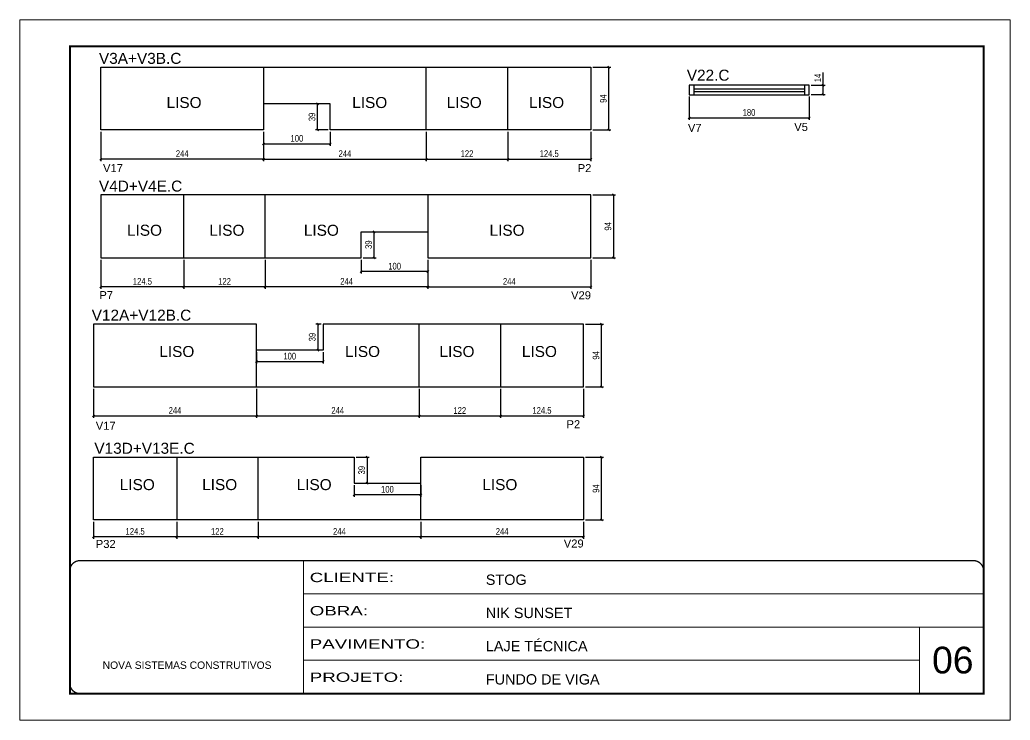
# Model space of a CAD drawing. Extents: x 1915 to 8168, y 631 to 2830.
# Drawn here: x 3513 to 4998, y 631 to 1681 of the extents above; entities that cross this region are included whole.
import ezdxf

# ---------------------------------------------------------------- set-up
doc = ezdxf.new("R2010")
doc.units = 0
doc.linetypes.add('CONTINUO', pattern=[0])
doc.linetypes.add('DASHED', pattern=[0.75, 0.5, -0.25])
for name, color, linetype in [('5', 5, 'Continuous'), ('COTA', 241, 'Continuous'), ('NOMENCLATURA', 7, 'Continuous'), ('Painéis', 200, 'Continuous'), ('SARR_2.2x7', 40, 'Continuous'), ('SARR_EDITAR', 141, 'Continuous')]:
    doc.layers.add(name, color=color, linetype=linetype)
for name, color, linetype, lineweight in [('CARIMBO', 255, 'Continuous', 9), ('Folhas', 255, 'Continuous', 9), ('SARRAFO DE PRESSAO', 251, 'DASHED', 9)]:
    doc.layers.add(name, color=color, linetype=linetype, lineweight=lineweight)
doc.styles.add('ARIAL', font='arial.ttf')
doc.styles.add('COTA TECNICA', font='techl___.ttf', dxfattribs={"height": 10})
doc.styles.add('COTA TECNICA-50', font='techl___.ttf', dxfattribs={"height": 10})
doc.styles.get("Standard").update_dxf_attribs({"font": 'arial.ttf'})
doc.styles.add('Tecnologia', font='')
doc.styles.get('Tecnologia').set_extended_font_data('Forgotten Futurist')
doc.dimstyles.new('COTA PAINEL-50', dxfattribs={"dimtxt": 10, "dimasz": 3, "dimexe": 3, "dimexo": 3, "dimgap": 3, "dimtad": 1, "dimdec": 1, "dimzin": 12, "dimdsep": 46, "dimtxsty": 'COTA TECNICA-50', "dimblk1": 'OBLIQUE', "dimblk2": 'OBLIQUE', "dimsah": 1, "dimcen": 0.9, "dimclrd": 4, "dimclre": 4, "dimclrt": 240, "dimadec": 1, "dimazin": 3, "dimtfac": 1, "dimtdec": 1, "dimtmove": 0, "dimatfit": 3, "dimfxl": 1, "dimtolj": 1, "dimtzin": 12, "dimarcsym": 0})
doc.dimstyles.new('PAINEL', dxfattribs={"dimtxt": 10, "dimasz": 3, "dimexe": 3, "dimexo": 3, "dimgap": 3, "dimtad": 1, "dimdec": 1, "dimzin": 12, "dimdsep": 46, "dimtxsty": 'COTA TECNICA', "dimblk1": 'OBLIQUE', "dimblk2": 'OBLIQUE', "dimsah": 1, "dimcen": 0.9, "dimclrd": 4, "dimclre": 4, "dimclrt": 240, "dimadec": 1, "dimazin": 3, "dimtfac": 1, "dimtdec": 1, "dimtmove": 0, "dimatfit": 3, "dimfxl": 1, "dimtolj": 1, "dimtzin": 12, "dimarcsym": 0})

# ---------------------------------------------------------------- blocks, each defined once
blk = doc.blocks.new('9999999999')
at = {"color": 30, "linetype": 'CONTINUO'}
for p, q in [((98564.6, 34230.2), (98564.6, 34429.4)), ((98564.6, 34379.6), (99584, 34379.6)), ((98564.6, 34329.8), (99488, 34329.8)), ((99584, 34329.8), (99488, 34329.8)), ((99488, 34329.8), (99488, 34230.2)), ((98564.6, 34280), (99488, 34280))]:
    blk.add_line(p, q, dxfattribs=at)
at = {"color": 30, "linetype": 'CONTINUO', "const_width": 2}
blk.add_lwpolyline([(99584, 34230.2), (99584, 34414.4, 0.414214), (99569, 34429.4), (98229, 34429.4, 0.414214), (98214, 34414.4), (98214, 34245.2, 0.414214), (98229, 34230.2), (99584, 34230.2)], format="xyb", dxfattribs=at)
at = {"layer": 'Folhas'}
blk.add_lwpolyline([(98139, 34190.2), (99624, 34190.2), (99624, 35240.2), (98139, 35240.2)], close=True, dxfattribs=at)
at = {"layer": 'Folhas', "color": 30, "const_width": 3}
blk.add_lwpolyline([(98214, 34230.2), (99584, 34230.2), (99584, 35200.2), (98214, 35200.2)], close=True, dxfattribs=at)
at = {"color": 7, "linetype": 'Continuous', "ltscale": 5, "style": 'ARIAL'}
for s, height, p in [('STOG', 15.48, (98837.7, 34393.1)), ('NIK SUNSET', 15.48, (98837.7, 34343.3)), ('LAJE TÉCNICA', 15.483, (98837.7, 34293.5)), ('NOVA SISTEMAS CONSTRUTIVOS', 11.059, (98263.2, 34267.2)), ('FUNDO DE VIGA', 15.483, (98837.7, 34243.7))]:
    blk.add_text(s, height=height, dxfattribs=at).set_placement(p)
at = {"layer": 'Folhas', "color": 7, "style": 'Tecnologia', "width": 1.5}
for s, p in [('CLIENTE:', (98573.7, 34397.2)), ('OBRA:', (98573.7, 34347.3)), ('PAVIMENTO:', (98573.7, 34297.5)), ('PROJETO:', (98573.7, 34247.7))]:
    blk.add_text(s, height=14, dxfattribs=at).set_placement(p)
blk = doc.blocks.new('_Oblique')
at = {"color": 0, "linetype": 'ByBlock', "lineweight": -2}
blk.add_line((-0.5, -0.5), (0.5, 0.5), dxfattribs=at)
blk = doc.blocks.new('*D63')
at = {"layer": 'COTA', "color": 4, "lineweight": -2, "transparency": 16777216}
for p, q in [((3635, 1513.2), (3635, 1469.6)), ((3879, 1513.2), (3879, 1469.6)), ((3879, 1472.6), (3635, 1472.6))]:
    blk.add_line(p, q, dxfattribs=at)
at = {"layer": 'Defpoints', "color": 0, "transparency": 16777216}
for p in [(3635, 1516.2), (3879, 1516.2), (3635, 1472.6)]:
    blk.add_point(p, dxfattribs=at)
at = {"layer": 'COTA', "color": 4, "lineweight": -2, "transparency": 16777216, "xscale": 3, "yscale": 3, "zscale": 3, "rotation": 180}
blk.add_blockref('_Oblique', (3635, 1472.6), dxfattribs=at)
at = {"layer": 'COTA', "color": 4, "lineweight": -2, "transparency": 16777216, "xscale": 3, "yscale": 3, "zscale": 3}
blk.add_blockref('_Oblique', (3879, 1472.6), dxfattribs=at)
at = {"layer": 'COTA', "color": 240, "transparency": 16777216, "insert": (3757, 1480.7), "char_height": 10, "attachment_point": 5, "style": 'COTA TECNICA-50'}
blk.add_mtext('\\A1;244', dxfattribs=at)
blk = doc.blocks.new('*D64')
at = {"layer": 'COTA', "color": 4, "lineweight": -2, "transparency": 16777216}
for p, q in [((3879, 1513.2), (3879, 1469.6)), ((4123, 1513.2), (4123, 1469.6)), ((3879, 1472.6), (4123, 1472.6))]:
    blk.add_line(p, q, dxfattribs=at)
at = {"layer": 'Defpoints', "color": 0, "transparency": 16777216}
for p in [(3879, 1516.2), (4123, 1516.2), (4123, 1472.6)]:
    blk.add_point(p, dxfattribs=at)
at = {"layer": 'COTA', "color": 4, "lineweight": -2, "transparency": 16777216, "xscale": 3, "yscale": 3, "zscale": 3, "rotation": 180}
blk.add_blockref('_Oblique', (3879, 1472.6), dxfattribs=at)
at = {"layer": 'COTA', "color": 4, "lineweight": -2, "transparency": 16777216, "xscale": 3, "yscale": 3, "zscale": 3}
blk.add_blockref('_Oblique', (4123, 1472.6), dxfattribs=at)
at = {"layer": 'COTA', "color": 240, "transparency": 16777216, "insert": (4001, 1480.7), "char_height": 10, "attachment_point": 5, "style": 'COTA TECNICA-50'}
blk.add_mtext('\\A1;244', dxfattribs=at)
blk = doc.blocks.new('*D24')
at = {"layer": 'COTA', "color": 4, "lineweight": -2, "transparency": 16777216}
for p, q in [((4245, 1513.2), (4245, 1469.6)), ((4369.5, 1513.2), (4369.5, 1469.6)), ((4245, 1472.6), (4369.5, 1472.6))]:
    blk.add_line(p, q, dxfattribs=at)
at = {"layer": 'Defpoints', "color": 0, "transparency": 16777216}
for p in [(4245, 1516.2), (4369.5, 1516.2), (4369.5, 1472.6)]:
    blk.add_point(p, dxfattribs=at)
at = {"layer": 'COTA', "color": 4, "lineweight": -2, "transparency": 16777216, "xscale": 3, "yscale": 3, "zscale": 3, "rotation": 180}
blk.add_blockref('_Oblique', (4245, 1472.6), dxfattribs=at)
at = {"layer": 'COTA', "color": 4, "lineweight": -2, "transparency": 16777216, "xscale": 3, "yscale": 3, "zscale": 3}
blk.add_blockref('_Oblique', (4369.5, 1472.6), dxfattribs=at)
at = {"layer": 'COTA', "color": 240, "transparency": 16777216, "insert": (4307.3, 1480.7), "char_height": 10, "attachment_point": 5, "style": 'COTA TECNICA-50'}
blk.add_mtext('\\A1;124.5', dxfattribs=at)
blk = doc.blocks.new('*D25')
at = {"layer": 'COTA', "color": 4, "lineweight": -2, "transparency": 16777216}
for p, q in [((4123, 1513.2), (4123, 1469.6)), ((4245, 1513.2), (4245, 1469.6)), ((4123, 1472.6), (4245, 1472.6))]:
    blk.add_line(p, q, dxfattribs=at)
at = {"layer": 'Defpoints', "color": 0, "transparency": 16777216}
for p in [(4123, 1516.2), (4245, 1516.2), (4245, 1472.6)]:
    blk.add_point(p, dxfattribs=at)
at = {"layer": 'COTA', "color": 4, "lineweight": -2, "transparency": 16777216, "xscale": 3, "yscale": 3, "zscale": 3, "rotation": 180}
blk.add_blockref('_Oblique', (4123, 1472.6), dxfattribs=at)
at = {"layer": 'COTA', "color": 4, "lineweight": -2, "transparency": 16777216, "xscale": 3, "yscale": 3, "zscale": 3}
blk.add_blockref('_Oblique', (4245, 1472.6), dxfattribs=at)
at = {"layer": 'COTA', "color": 240, "transparency": 16777216, "insert": (4184, 1480.7), "char_height": 10, "attachment_point": 5, "style": 'COTA TECNICA-50'}
blk.add_mtext('\\A1;122', dxfattribs=at)
blk = doc.blocks.new('*D65')
at = {"layer": 'COTA', "color": 4, "lineweight": -2, "transparency": 16777216}
for p, q in [((3879, 1513.2), (3879, 1492.3)), ((3979, 1513.2), (3979, 1492.3)), ((3879, 1495.3), (3979, 1495.3))]:
    blk.add_line(p, q, dxfattribs=at)
at = {"layer": 'Defpoints', "color": 0, "transparency": 16777216}
for p in [(3879, 1516.2), (3979, 1516.2), (3979, 1495.3)]:
    blk.add_point(p, dxfattribs=at)
at = {"layer": 'COTA', "color": 4, "lineweight": -2, "transparency": 16777216, "xscale": 3, "yscale": 3, "zscale": 3, "rotation": 180}
blk.add_blockref('_Oblique', (3879, 1495.3), dxfattribs=at)
at = {"layer": 'COTA', "color": 4, "lineweight": -2, "transparency": 16777216, "xscale": 3, "yscale": 3, "zscale": 3}
blk.add_blockref('_Oblique', (3979, 1495.3), dxfattribs=at)
at = {"layer": 'COTA', "color": 240, "transparency": 16777216, "insert": (3929, 1503.5), "char_height": 10, "attachment_point": 5, "style": 'COTA TECNICA-50'}
blk.add_mtext('\\A1;100', dxfattribs=at)
blk = doc.blocks.new('*D66')
at = {"layer": 'COTA', "color": 4, "lineweight": -2, "transparency": 16777216}
for p, q in [((3976, 1555.2), (3956.9, 1555.2)), ((3959.9, 1516.2), (3959.9, 1555.2)), ((3976, 1516.2), (3956.9, 1516.2))]:
    blk.add_line(p, q, dxfattribs=at)
at = {"layer": 'Defpoints', "color": 0, "transparency": 16777216}
for p in [(3959.9, 1555.2), (3979, 1555.2), (3979, 1516.2)]:
    blk.add_point(p, dxfattribs=at)
at = {"layer": 'COTA', "color": 4, "lineweight": -2, "transparency": 16777216, "xscale": 3, "yscale": 3, "zscale": 3}
for p, rotation in [((3959.9, 1555.2), 90), ((3959.9, 1516.2), 270)]:
    blk.add_blockref('_Oblique', p, dxfattribs=dict(at, rotation=rotation))
at = {"layer": 'COTA', "color": 240, "transparency": 16777216, "insert": (3951.6, 1535.7), "char_height": 10, "attachment_point": 5, "rotation": 90, "style": 'COTA TECNICA-50'}
blk.add_mtext('\\A1;39', dxfattribs=at)
blk = doc.blocks.new('*D26')
at = {"layer": 'COTA', "color": 4, "lineweight": -2, "transparency": 16777216}
for p, q in [((4372.5, 1610.2), (4399.5, 1610.2)), ((4396.5, 1516.2), (4396.5, 1610.2)), ((4372.5, 1516.2), (4399.5, 1516.2))]:
    blk.add_line(p, q, dxfattribs=at)
at = {"layer": 'Defpoints', "color": 0, "transparency": 16777216}
for p in [(4369.5, 1610.2), (4396.5, 1610.2), (4369.5, 1516.2)]:
    blk.add_point(p, dxfattribs=at)
at = {"layer": 'COTA', "color": 4, "lineweight": -2, "transparency": 16777216, "xscale": 3, "yscale": 3, "zscale": 3}
for p, rotation in [((4396.5, 1610.2), 90), ((4396.5, 1516.2), 270)]:
    blk.add_blockref('_Oblique', p, dxfattribs=dict(at, rotation=rotation))
at = {"layer": 'COTA', "color": 240, "transparency": 16777216, "insert": (4388.4, 1563.2), "char_height": 10, "attachment_point": 5, "rotation": 90, "style": 'COTA TECNICA-50'}
blk.add_mtext('\\A1;94', dxfattribs=at)
blk = doc.blocks.new('*D42')
at = {"layer": 'COTA', "color": 4, "linetype": 'ByBlock', "lineweight": -2, "transparency": 16777216}
for p, q in [((4516.9, 1566.1), (4516.9, 1531.3)), ((4696.9, 1566.1), (4696.9, 1531.3)), ((4516.9, 1534.3), (4696.9, 1534.3))]:
    blk.add_line(p, q, dxfattribs=at)
at = {"layer": 'Defpoints', "color": 0, "linetype": 'ByBlock', "transparency": 16777216}
for p in [(4516.9, 1569.1), (4696.9, 1569.1), (4696.9, 1534.3)]:
    blk.add_point(p, dxfattribs=at)
at = {"layer": 'COTA', "color": 4, "linetype": 'ByBlock', "lineweight": -2, "transparency": 16777216, "xscale": 3, "yscale": 3, "zscale": 3, "rotation": 180}
blk.add_blockref('_Oblique', (4516.9, 1534.3), dxfattribs=at)
at = {"layer": 'COTA', "color": 4, "linetype": 'ByBlock', "lineweight": -2, "transparency": 16777216, "xscale": 3, "yscale": 3, "zscale": 3}
blk.add_blockref('_Oblique', (4696.9, 1534.3), dxfattribs=at)
at = {"layer": 'COTA', "color": 240, "linetype": 'ByBlock', "transparency": 16777216, "insert": (4606.9, 1542.4), "char_height": 10, "attachment_point": 5, "style": 'COTA TECNICA-50'}
blk.add_mtext('\\A1;180', dxfattribs=at)
blk = doc.blocks.new('*D43')
at = {"layer": 'COTA', "color": 4, "lineweight": -2, "transparency": 16777216}
for p, q in [((4718.1, 1583.1), (4718.1, 1602.2)), ((4699.9, 1583.1), (4721.1, 1583.1)), ((4718.1, 1569.1), (4718.1, 1583.1)), ((4699.9, 1569.1), (4721.1, 1569.1))]:
    blk.add_line(p, q, dxfattribs=at)
at = {"layer": 'Defpoints', "color": 0, "transparency": 16777216}
for p in [(4696.9, 1583.1), (4718.1, 1583.1), (4696.9, 1569.1)]:
    blk.add_point(p, dxfattribs=at)
at = {"layer": 'COTA', "color": 4, "lineweight": -2, "transparency": 16777216, "xscale": 3, "yscale": 3, "zscale": 3}
for p, rotation in [((4718.1, 1583.1), 90), ((4718.1, 1569.1), 270)]:
    blk.add_blockref('_Oblique', p, dxfattribs=dict(at, rotation=rotation))
at = {"layer": 'COTA', "color": 240, "transparency": 16777216, "insert": (4710, 1594.2), "char_height": 10, "attachment_point": 5, "rotation": 90, "style": 'COTA TECNICA-50'}
blk.add_mtext('\\A1;14', dxfattribs=at)
blk = doc.blocks.new('*D78')
at = {"layer": 'COTA', "color": 4, "lineweight": -2, "transparency": 16777216}
for p, q in [((4125.5, 1321.7), (4125.5, 1278.1)), ((4369.5, 1321.7), (4369.5, 1278.1)), ((4125.5, 1281.1), (4369.5, 1281.1))]:
    blk.add_line(p, q, dxfattribs=at)
at = {"layer": 'Defpoints', "color": 0, "transparency": 16777216}
for p in [(4125.5, 1324.7), (4369.5, 1324.7), (4369.5, 1281.1)]:
    blk.add_point(p, dxfattribs=at)
at = {"layer": 'COTA', "color": 4, "lineweight": -2, "transparency": 16777216, "xscale": 3, "yscale": 3, "zscale": 3, "rotation": 180}
blk.add_blockref('_Oblique', (4125.5, 1281.1), dxfattribs=at)
at = {"layer": 'COTA', "color": 4, "lineweight": -2, "transparency": 16777216, "xscale": 3, "yscale": 3, "zscale": 3}
blk.add_blockref('_Oblique', (4369.5, 1281.1), dxfattribs=at)
at = {"layer": 'COTA', "color": 240, "transparency": 16777216, "insert": (4247.5, 1289.2), "char_height": 10, "attachment_point": 5, "style": 'COTA TECNICA-50'}
blk.add_mtext('\\A1;244', dxfattribs=at)
blk = doc.blocks.new('*D79')
at = {"layer": 'COTA', "color": 4, "lineweight": -2, "transparency": 16777216}
for p, q in [((3881.5, 1321.7), (3881.5, 1278.1)), ((4125.5, 1321.7), (4125.5, 1278.1)), ((4125.5, 1281.1), (3881.5, 1281.1))]:
    blk.add_line(p, q, dxfattribs=at)
at = {"layer": 'Defpoints', "color": 0, "transparency": 16777216}
for p in [(3881.5, 1324.7), (4125.5, 1324.7), (3881.5, 1281.1)]:
    blk.add_point(p, dxfattribs=at)
at = {"layer": 'COTA', "color": 4, "lineweight": -2, "transparency": 16777216, "xscale": 3, "yscale": 3, "zscale": 3, "rotation": 180}
blk.add_blockref('_Oblique', (3881.5, 1281.1), dxfattribs=at)
at = {"layer": 'COTA', "color": 4, "lineweight": -2, "transparency": 16777216, "xscale": 3, "yscale": 3, "zscale": 3}
blk.add_blockref('_Oblique', (4125.5, 1281.1), dxfattribs=at)
at = {"layer": 'COTA', "color": 240, "transparency": 16777216, "insert": (4003.5, 1289.2), "char_height": 10, "attachment_point": 5, "style": 'COTA TECNICA-50'}
blk.add_mtext('\\A1;244', dxfattribs=at)
blk = doc.blocks.new('*D75')
at = {"layer": 'COTA', "color": 4, "lineweight": -2, "transparency": 16777216}
for p, q in [((3635, 1321.7), (3635, 1278.1)), ((3759.5, 1321.7), (3759.5, 1278.1)), ((3759.5, 1281.1), (3635, 1281.1))]:
    blk.add_line(p, q, dxfattribs=at)
at = {"layer": 'Defpoints', "color": 0, "transparency": 16777216}
for p in [(3635, 1324.7), (3759.5, 1324.7), (3635, 1281.1)]:
    blk.add_point(p, dxfattribs=at)
at = {"layer": 'COTA', "color": 4, "lineweight": -2, "transparency": 16777216, "xscale": 3, "yscale": 3, "zscale": 3, "rotation": 180}
blk.add_blockref('_Oblique', (3635, 1281.1), dxfattribs=at)
at = {"layer": 'COTA', "color": 4, "lineweight": -2, "transparency": 16777216, "xscale": 3, "yscale": 3, "zscale": 3}
blk.add_blockref('_Oblique', (3759.5, 1281.1), dxfattribs=at)
at = {"layer": 'COTA', "color": 240, "transparency": 16777216, "insert": (3697.3, 1289.2), "char_height": 10, "attachment_point": 5, "style": 'COTA TECNICA-50'}
blk.add_mtext('\\A1;124.5', dxfattribs=at)
blk = doc.blocks.new('*D76')
at = {"layer": 'COTA', "color": 4, "lineweight": -2, "transparency": 16777216}
for p, q in [((3759.5, 1321.7), (3759.5, 1278.1)), ((3881.5, 1321.7), (3881.5, 1278.1)), ((3881.5, 1281.1), (3759.5, 1281.1))]:
    blk.add_line(p, q, dxfattribs=at)
at = {"layer": 'Defpoints', "color": 0, "transparency": 16777216}
for p in [(3759.5, 1324.7), (3881.5, 1324.7), (3759.5, 1281.1)]:
    blk.add_point(p, dxfattribs=at)
at = {"layer": 'COTA', "color": 4, "lineweight": -2, "transparency": 16777216, "xscale": 3, "yscale": 3, "zscale": 3, "rotation": 180}
blk.add_blockref('_Oblique', (3759.5, 1281.1), dxfattribs=at)
at = {"layer": 'COTA', "color": 4, "lineweight": -2, "transparency": 16777216, "xscale": 3, "yscale": 3, "zscale": 3}
blk.add_blockref('_Oblique', (3881.5, 1281.1), dxfattribs=at)
at = {"layer": 'COTA', "color": 240, "transparency": 16777216, "insert": (3820.5, 1289.2), "char_height": 10, "attachment_point": 5, "style": 'COTA TECNICA-50'}
blk.add_mtext('\\A1;122', dxfattribs=at)
blk = doc.blocks.new('*D80')
at = {"layer": 'COTA', "color": 4, "lineweight": -2, "transparency": 16777216}
for p, q in [((4025.5, 1321.7), (4025.5, 1300.8)), ((4125.5, 1321.7), (4125.5, 1300.8)), ((4125.5, 1303.8), (4025.5, 1303.8))]:
    blk.add_line(p, q, dxfattribs=at)
at = {"layer": 'Defpoints', "color": 0, "transparency": 16777216}
for p in [(4025.5, 1324.7), (4125.5, 1324.7), (4025.5, 1303.8)]:
    blk.add_point(p, dxfattribs=at)
at = {"layer": 'COTA', "color": 4, "lineweight": -2, "transparency": 16777216, "xscale": 3, "yscale": 3, "zscale": 3, "rotation": 180}
blk.add_blockref('_Oblique', (4025.5, 1303.8), dxfattribs=at)
at = {"layer": 'COTA', "color": 4, "lineweight": -2, "transparency": 16777216, "xscale": 3, "yscale": 3, "zscale": 3}
blk.add_blockref('_Oblique', (4125.5, 1303.8), dxfattribs=at)
at = {"layer": 'COTA', "color": 240, "transparency": 16777216, "insert": (4075.5, 1311.9), "char_height": 10, "attachment_point": 5, "style": 'COTA TECNICA-50'}
blk.add_mtext('\\A1;100', dxfattribs=at)
blk = doc.blocks.new('*D81')
at = {"layer": 'COTA', "color": 4, "lineweight": -2, "transparency": 16777216}
for p, q in [((4028.5, 1363.7), (4047.6, 1363.7)), ((4044.6, 1324.7), (4044.6, 1363.7)), ((4028.5, 1324.7), (4047.6, 1324.7))]:
    blk.add_line(p, q, dxfattribs=at)
at = {"layer": 'Defpoints', "color": 0, "transparency": 16777216}
for p in [(4025.5, 1363.7), (4044.6, 1363.7), (4025.5, 1324.7)]:
    blk.add_point(p, dxfattribs=at)
at = {"layer": 'COTA', "color": 4, "lineweight": -2, "transparency": 16777216, "xscale": 3, "yscale": 3, "zscale": 3}
for p, rotation in [((4044.6, 1363.7), 90), ((4044.6, 1324.7), 270)]:
    blk.add_blockref('_Oblique', p, dxfattribs=dict(at, rotation=rotation))
at = {"layer": 'COTA', "color": 240, "transparency": 16777216, "insert": (4036.4, 1344.2), "char_height": 10, "attachment_point": 5, "rotation": 90, "style": 'COTA TECNICA-50'}
blk.add_mtext('\\A1;39', dxfattribs=at)
blk = doc.blocks.new('*D82')
at = {"color": 4, "lineweight": -2, "transparency": 16777216}
for p, q in [((4372.5, 1418.7), (4406.5, 1418.7)), ((4403.5, 1418.7), (4403.5, 1324.7)), ((4372.5, 1324.7), (4406.5, 1324.7))]:
    blk.add_line(p, q, dxfattribs=at)
at = {"layer": 'Defpoints', "color": 0, "transparency": 16777216}
for p in [(4369.5, 1418.7), (4369.5, 1324.7), (4403.5, 1324.7)]:
    blk.add_point(p, dxfattribs=at)
at = {"color": 4, "lineweight": -2, "transparency": 16777216, "xscale": 3, "yscale": 3, "zscale": 3}
for p, rotation in [((4403.5, 1418.7), 90), ((4403.5, 1324.7), 270)]:
    blk.add_blockref('_Oblique', p, dxfattribs=dict(at, rotation=rotation))
at = {"color": 240, "transparency": 16777216, "insert": (4395.4, 1371.7), "char_height": 10, "attachment_point": 5, "rotation": 90, "style": 'COTA TECNICA'}
blk.add_mtext('\\A1;94', dxfattribs=at)
blk = doc.blocks.new('*D83')
at = {"layer": 'COTA', "color": 4, "lineweight": -2, "transparency": 16777216}
for p, q in [((4234.2, 1128.2), (4234.2, 1084.6)), ((4358.7, 1128.2), (4358.7, 1084.6)), ((4234.2, 1087.6), (4358.7, 1087.6))]:
    blk.add_line(p, q, dxfattribs=at)
at = {"layer": 'Defpoints', "color": 0, "transparency": 16777216}
for p in [(4234.2, 1131.2), (4358.7, 1131.2), (4358.7, 1087.6)]:
    blk.add_point(p, dxfattribs=at)
at = {"layer": 'COTA', "color": 4, "lineweight": -2, "transparency": 16777216, "xscale": 3, "yscale": 3, "zscale": 3, "rotation": 180}
blk.add_blockref('_Oblique', (4234.2, 1087.6), dxfattribs=at)
at = {"layer": 'COTA', "color": 4, "lineweight": -2, "transparency": 16777216, "xscale": 3, "yscale": 3, "zscale": 3}
blk.add_blockref('_Oblique', (4358.7, 1087.6), dxfattribs=at)
at = {"layer": 'COTA', "color": 240, "transparency": 16777216, "insert": (4296.4, 1095.7), "char_height": 10, "attachment_point": 5, "style": 'COTA TECNICA-50'}
blk.add_mtext('\\A1;124.5', dxfattribs=at)
blk = doc.blocks.new('*D84')
at = {"layer": 'COTA', "color": 4, "lineweight": -2, "transparency": 16777216}
for p, q in [((4112.2, 1128.2), (4112.2, 1084.6)), ((4234.2, 1128.2), (4234.2, 1084.6)), ((4112.2, 1087.6), (4234.2, 1087.6))]:
    blk.add_line(p, q, dxfattribs=at)
at = {"layer": 'Defpoints', "color": 0, "transparency": 16777216}
for p in [(4112.2, 1131.2), (4234.2, 1131.2), (4234.2, 1087.6)]:
    blk.add_point(p, dxfattribs=at)
at = {"layer": 'COTA', "color": 4, "lineweight": -2, "transparency": 16777216, "xscale": 3, "yscale": 3, "zscale": 3, "rotation": 180}
blk.add_blockref('_Oblique', (4112.2, 1087.6), dxfattribs=at)
at = {"layer": 'COTA', "color": 4, "lineweight": -2, "transparency": 16777216, "xscale": 3, "yscale": 3, "zscale": 3}
blk.add_blockref('_Oblique', (4234.2, 1087.6), dxfattribs=at)
at = {"layer": 'COTA', "color": 240, "transparency": 16777216, "insert": (4173.2, 1095.6), "char_height": 10, "attachment_point": 5, "style": 'COTA TECNICA-50'}
blk.add_mtext('\\A1;122', dxfattribs=at)
blk = doc.blocks.new('*D89')
at = {"layer": 'COTA', "color": 4, "lineweight": -2, "transparency": 16777216}
for p, q in [((3965.2, 1225.2), (3957.2, 1225.2)), ((3960.2, 1225.2), (3960.2, 1186.2)), ((3965.2, 1186.2), (3957.2, 1186.2))]:
    blk.add_line(p, q, dxfattribs=at)
at = {"layer": 'Defpoints', "color": 0, "transparency": 16777216}
for p in [(3968.2, 1225.2), (3960.2, 1186.2), (3968.2, 1186.2)]:
    blk.add_point(p, dxfattribs=at)
at = {"layer": 'COTA', "color": 4, "lineweight": -2, "transparency": 16777216, "xscale": 3, "yscale": 3, "zscale": 3}
for p, rotation in [((3960.2, 1225.2), 90), ((3960.2, 1186.2), 270)]:
    blk.add_blockref('_Oblique', p, dxfattribs=dict(at, rotation=rotation))
at = {"layer": 'COTA', "color": 240, "transparency": 16777216, "insert": (3952, 1205.7), "char_height": 10, "attachment_point": 5, "rotation": 90, "style": 'COTA TECNICA-50'}
blk.add_mtext('\\A1;39', dxfattribs=at)
blk = doc.blocks.new('*D85')
at = {"layer": 'COTA', "color": 4, "lineweight": -2, "transparency": 16777216}
for p, q in [((4361.7, 1225.2), (4388.6, 1225.2)), ((4385.6, 1131.2), (4385.6, 1225.2)), ((4361.7, 1131.2), (4388.6, 1131.2))]:
    blk.add_line(p, q, dxfattribs=at)
at = {"layer": 'Defpoints', "color": 0, "transparency": 16777216}
for p in [(4358.7, 1225.2), (4385.6, 1225.2), (4358.7, 1131.2)]:
    blk.add_point(p, dxfattribs=at)
at = {"layer": 'COTA', "color": 4, "lineweight": -2, "transparency": 16777216, "xscale": 3, "yscale": 3, "zscale": 3}
for p, rotation in [((4385.6, 1225.2), 90), ((4385.6, 1131.2), 270)]:
    blk.add_blockref('_Oblique', p, dxfattribs=dict(at, rotation=rotation))
at = {"layer": 'COTA', "color": 240, "transparency": 16777216, "insert": (4377.5, 1178.2), "char_height": 10, "attachment_point": 5, "rotation": 90, "style": 'COTA TECNICA-50'}
blk.add_mtext('\\A1;94', dxfattribs=at)
blk = doc.blocks.new('*D90')
at = {"color": 4, "lineweight": -2, "transparency": 16777216}
for p, q in [((3624.2, 1128.2), (3624.2, 1084.6)), ((3868.2, 1128.2), (3868.2, 1084.6)), ((3624.2, 1087.6), (3868.2, 1087.6))]:
    blk.add_line(p, q, dxfattribs=at)
at = {"layer": 'Defpoints', "color": 0, "transparency": 16777216}
for p in [(3624.2, 1131.2), (3868.2, 1131.2), (3868.2, 1087.6)]:
    blk.add_point(p, dxfattribs=at)
at = {"color": 4, "lineweight": -2, "transparency": 16777216, "xscale": 3, "yscale": 3, "zscale": 3, "rotation": 180}
blk.add_blockref('_Oblique', (3624.2, 1087.6), dxfattribs=at)
at = {"color": 4, "lineweight": -2, "transparency": 16777216, "xscale": 3, "yscale": 3, "zscale": 3}
blk.add_blockref('_Oblique', (3868.2, 1087.6), dxfattribs=at)
at = {"color": 240, "transparency": 16777216, "insert": (3746.2, 1095.7), "char_height": 10, "attachment_point": 5, "style": 'COTA TECNICA'}
blk.add_mtext('\\A1;244', dxfattribs=at)
blk = doc.blocks.new('*D91')
at = {"color": 4, "lineweight": -2, "transparency": 16777216}
for p, q in [((3868.2, 1128.2), (3868.2, 1084.6)), ((4112.2, 1128.2), (4112.2, 1084.6)), ((3868.2, 1087.6), (4112.2, 1087.6))]:
    blk.add_line(p, q, dxfattribs=at)
at = {"layer": 'Defpoints', "color": 0, "transparency": 16777216}
for p in [(3868.2, 1131.2), (4112.2, 1131.2), (4112.2, 1087.6)]:
    blk.add_point(p, dxfattribs=at)
at = {"color": 4, "lineweight": -2, "transparency": 16777216, "xscale": 3, "yscale": 3, "zscale": 3, "rotation": 180}
blk.add_blockref('_Oblique', (3868.2, 1087.6), dxfattribs=at)
at = {"color": 4, "lineweight": -2, "transparency": 16777216, "xscale": 3, "yscale": 3, "zscale": 3}
blk.add_blockref('_Oblique', (4112.2, 1087.6), dxfattribs=at)
at = {"color": 240, "transparency": 16777216, "insert": (3990.2, 1095.7), "char_height": 10, "attachment_point": 5, "style": 'COTA TECNICA'}
blk.add_mtext('\\A1;244', dxfattribs=at)
blk = doc.blocks.new('*D92')
at = {"color": 4, "lineweight": -2, "transparency": 16777216}
for p, q in [((3868.2, 1183.2), (3868.2, 1165.9)), ((3968.2, 1183.2), (3968.2, 1165.9)), ((3868.2, 1168.9), (3968.2, 1168.9))]:
    blk.add_line(p, q, dxfattribs=at)
at = {"layer": 'Defpoints', "color": 0, "transparency": 16777216}
for p in [(3868.2, 1186.2), (3968.2, 1186.2), (3968.2, 1168.9)]:
    blk.add_point(p, dxfattribs=at)
at = {"color": 4, "lineweight": -2, "transparency": 16777216, "xscale": 3, "yscale": 3, "zscale": 3, "rotation": 180}
blk.add_blockref('_Oblique', (3868.2, 1168.9), dxfattribs=at)
at = {"color": 4, "lineweight": -2, "transparency": 16777216, "xscale": 3, "yscale": 3, "zscale": 3}
blk.add_blockref('_Oblique', (3968.2, 1168.9), dxfattribs=at)
at = {"color": 240, "transparency": 16777216, "insert": (3918.2, 1177), "char_height": 10, "attachment_point": 5, "style": 'COTA TECNICA'}
blk.add_mtext('\\A1;100', dxfattribs=at)
blk = doc.blocks.new('*D93')
at = {"layer": 'COTA', "color": 4, "lineweight": -2, "transparency": 16777216}
for p, q in [((3624.2, 928.6), (3624.2, 903.2)), ((3748.7, 928.6), (3748.7, 903.2)), ((3748.7, 906.2), (3624.2, 906.2))]:
    blk.add_line(p, q, dxfattribs=at)
at = {"layer": 'Defpoints', "color": 0, "transparency": 16777216}
for p in [(3624.2, 931.6), (3748.7, 931.6), (3624.2, 906.2)]:
    blk.add_point(p, dxfattribs=at)
at = {"layer": 'COTA', "color": 4, "lineweight": -2, "transparency": 16777216, "xscale": 3, "yscale": 3, "zscale": 3, "rotation": 180}
blk.add_blockref('_Oblique', (3624.2, 906.2), dxfattribs=at)
at = {"layer": 'COTA', "color": 4, "lineweight": -2, "transparency": 16777216, "xscale": 3, "yscale": 3, "zscale": 3}
blk.add_blockref('_Oblique', (3748.7, 906.2), dxfattribs=at)
at = {"layer": 'COTA', "color": 240, "transparency": 16777216, "insert": (3686.4, 914.4), "char_height": 10, "attachment_point": 5, "style": 'COTA TECNICA-50'}
blk.add_mtext('\\A1;124.5', dxfattribs=at)
blk = doc.blocks.new('*D94')
at = {"layer": 'COTA', "color": 4, "lineweight": -2, "transparency": 16777216}
for p, q in [((3748.7, 928.6), (3748.7, 903.2)), ((3870.7, 928.6), (3870.7, 903.2)), ((3870.7, 906.2), (3748.7, 906.2))]:
    blk.add_line(p, q, dxfattribs=at)
at = {"layer": 'Defpoints', "color": 0, "transparency": 16777216}
for p in [(3748.7, 931.6), (3870.7, 931.6), (3748.7, 906.2)]:
    blk.add_point(p, dxfattribs=at)
at = {"layer": 'COTA', "color": 4, "lineweight": -2, "transparency": 16777216, "xscale": 3, "yscale": 3, "zscale": 3, "rotation": 180}
blk.add_blockref('_Oblique', (3748.7, 906.2), dxfattribs=at)
at = {"layer": 'COTA', "color": 4, "lineweight": -2, "transparency": 16777216, "xscale": 3, "yscale": 3, "zscale": 3}
blk.add_blockref('_Oblique', (3870.7, 906.2), dxfattribs=at)
at = {"layer": 'COTA', "color": 240, "transparency": 16777216, "insert": (3809.7, 914.3), "char_height": 10, "attachment_point": 5, "style": 'COTA TECNICA-50'}
blk.add_mtext('\\A1;122', dxfattribs=at)
blk = doc.blocks.new('*D98')
at = {"layer": 'COTA', "color": 4, "lineweight": -2, "transparency": 16777216}
for p, q in [((4017.7, 1025.6), (4037.3, 1025.6)), ((4034.3, 1025.6), (4034.3, 986.6)), ((4017.7, 986.6), (4037.3, 986.6))]:
    blk.add_line(p, q, dxfattribs=at)
at = {"layer": 'Defpoints', "color": 0, "transparency": 16777216}
for p in [(4014.7, 1025.6), (4014.7, 986.6), (4034.3, 986.6)]:
    blk.add_point(p, dxfattribs=at)
at = {"layer": 'COTA', "color": 4, "lineweight": -2, "transparency": 16777216, "xscale": 3, "yscale": 3, "zscale": 3}
for p, rotation in [((4034.3, 1025.6), 90), ((4034.3, 986.6), 270)]:
    blk.add_blockref('_Oblique', p, dxfattribs=dict(at, rotation=rotation))
at = {"layer": 'COTA', "color": 240, "transparency": 16777216, "insert": (4026, 1006.1), "char_height": 10, "attachment_point": 5, "rotation": 90, "style": 'COTA TECNICA-50'}
blk.add_mtext('\\A1;39', dxfattribs=at)
blk = doc.blocks.new('*D95')
at = {"layer": 'COTA', "color": 4, "lineweight": -2, "transparency": 16777216}
for p, q in [((4361.7, 1025.6), (4388.6, 1025.6)), ((4385.6, 931.6), (4385.6, 1025.6)), ((4361.7, 931.6), (4388.6, 931.6))]:
    blk.add_line(p, q, dxfattribs=at)
at = {"layer": 'Defpoints', "color": 0, "transparency": 16777216}
for p in [(4358.7, 1025.6), (4385.6, 1025.6), (4358.7, 931.6)]:
    blk.add_point(p, dxfattribs=at)
at = {"layer": 'COTA', "color": 4, "lineweight": -2, "transparency": 16777216, "xscale": 3, "yscale": 3, "zscale": 3}
for p, rotation in [((4385.6, 1025.6), 90), ((4385.6, 931.6), 270)]:
    blk.add_blockref('_Oblique', p, dxfattribs=dict(at, rotation=rotation))
at = {"layer": 'COTA', "color": 240, "transparency": 16777216, "insert": (4377.5, 978.6), "char_height": 10, "attachment_point": 5, "rotation": 90, "style": 'COTA TECNICA-50'}
blk.add_mtext('\\A1;94', dxfattribs=at)
blk = doc.blocks.new('*D96')
at = {"color": 4, "lineweight": -2, "transparency": 16777216}
for p, q in [((4114.7, 928.7), (4114.7, 903.2)), ((4358.7, 928.6), (4358.7, 903.2)), ((4358.7, 906.2), (4114.7, 906.2))]:
    blk.add_line(p, q, dxfattribs=at)
at = {"layer": 'Defpoints', "color": 0, "transparency": 16777216}
for p in [(4114.7, 931.7), (4358.7, 931.6), (4114.7, 906.2)]:
    blk.add_point(p, dxfattribs=at)
at = {"color": 4, "lineweight": -2, "transparency": 16777216, "xscale": 3, "yscale": 3, "zscale": 3, "rotation": 180}
blk.add_blockref('_Oblique', (4114.7, 906.2), dxfattribs=at)
at = {"color": 4, "lineweight": -2, "transparency": 16777216, "xscale": 3, "yscale": 3, "zscale": 3}
blk.add_blockref('_Oblique', (4358.7, 906.2), dxfattribs=at)
at = {"color": 240, "transparency": 16777216, "insert": (4236.7, 914.3), "char_height": 10, "attachment_point": 5, "style": 'COTA TECNICA'}
blk.add_mtext('\\A1;244', dxfattribs=at)
blk = doc.blocks.new('*D97')
at = {"color": 4, "lineweight": -2, "transparency": 16777216}
for p, q in [((3870.7, 928.6), (3870.7, 903.2)), ((4114.7, 928.7), (4114.7, 903.2)), ((4114.7, 906.2), (3870.7, 906.2))]:
    blk.add_line(p, q, dxfattribs=at)
at = {"layer": 'Defpoints', "color": 0, "transparency": 16777216}
for p in [(3870.7, 931.6), (4114.7, 931.7), (3870.7, 906.2)]:
    blk.add_point(p, dxfattribs=at)
at = {"color": 4, "lineweight": -2, "transparency": 16777216, "xscale": 3, "yscale": 3, "zscale": 3, "rotation": 180}
blk.add_blockref('_Oblique', (3870.7, 906.2), dxfattribs=at)
at = {"color": 4, "lineweight": -2, "transparency": 16777216, "xscale": 3, "yscale": 3, "zscale": 3}
blk.add_blockref('_Oblique', (4114.7, 906.2), dxfattribs=at)
at = {"color": 240, "transparency": 16777216, "insert": (3992.7, 914.3), "char_height": 10, "attachment_point": 5, "style": 'COTA TECNICA'}
blk.add_mtext('\\A1;244', dxfattribs=at)
blk = doc.blocks.new('*D99')
at = {"color": 4, "lineweight": -2, "transparency": 16777216}
for p, q in [((4014.7, 983.6), (4014.7, 966.3)), ((4114.7, 983.6), (4114.7, 966.3)), ((4114.7, 969.3), (4014.7, 969.3))]:
    blk.add_line(p, q, dxfattribs=at)
at = {"layer": 'Defpoints', "color": 0, "transparency": 16777216}
for p in [(4014.7, 986.6), (4114.7, 986.6), (4014.7, 969.3)]:
    blk.add_point(p, dxfattribs=at)
at = {"color": 4, "lineweight": -2, "transparency": 16777216, "xscale": 3, "yscale": 3, "zscale": 3, "rotation": 180}
blk.add_blockref('_Oblique', (4014.7, 969.3), dxfattribs=at)
at = {"color": 4, "lineweight": -2, "transparency": 16777216, "xscale": 3, "yscale": 3, "zscale": 3}
blk.add_blockref('_Oblique', (4114.7, 969.3), dxfattribs=at)
at = {"color": 240, "transparency": 16777216, "insert": (4064.7, 977.4), "char_height": 10, "attachment_point": 5, "style": 'COTA TECNICA'}
blk.add_mtext('\\A1;100', dxfattribs=at)

msp = doc.modelspace()

# ---------------------------------------------------------------- linework, layer by layer
at = {"layer": 'Painéis'}
for p, q in [((3635.01, 1516.2), (3635.01, 1610.2)), ((3635.01, 1610.2), (3879.01, 1610.16)), ((3879.01, 1610.2), (3879, 1516.2)), ((3879.01, 1610.2), (4369.51, 1610.2)), ((4123, 1516.19), (4123, 1610.2)), ((4245, 1516.19), (4245, 1610.2)), ((4369.51, 1610.2), (4369.51, 1516.2)), ((3979.01, 1555.2), (3879, 1555.21)), ((3979.01, 1516.2), (3979.01, 1555.2)), ((3879.01, 1516.2), (3635.01, 1516.2)), ((4369.51, 1516.2), (3979.01, 1516.2)), ((4369.51, 1418.69), (3635.01, 1418.69)), ((3635.01, 1418.69), (3635.01, 1324.69)), ((3759.52, 1324.69), (3759.52, 1418.69)), ((3881.52, 1324.69), (3881.52, 1418.69)), ((4125.51, 1418.69), (4125.52, 1324.69)), ((4369.51, 1324.69), (4369.51, 1418.69)), ((4025.51, 1363.69), (4125.52, 1363.7)), ((4025.51, 1324.69), (4025.51, 1363.69)), ((3635.01, 1324.69), (4025.51, 1324.69)), ((4125.51, 1324.69), (4369.51, 1324.69)), ((3624.17, 1225.17), (3624.17, 1131.17)), ((3868.17, 1225.17), (3624.17, 1225.17)), ((3868.17, 1131.17), (3868.16, 1225.17)), ((4358.67, 1225.17), (3968.17, 1225.17)), ((3968.17, 1225.17), (3968.17, 1186.17)), ((4112.17, 1131.17), (4112.16, 1225.17)), ((4234.16, 1225.18), (4234.16, 1131.17)), ((4358.67, 1131.17), (4358.67, 1225.17)), ((3968.17, 1186.17), (3868.16, 1186.16)), ((3624.17, 1131.17), (4358.67, 1131.17)), ((3624.17, 931.63), (3624.17, 1025.63)), ((3624.17, 1025.63), (4014.68, 1025.63)), ((3748.69, 1025.63), (3748.69, 931.63)), ((3870.67, 931.63), (3870.69, 1025.63)), ((4014.68, 1025.63), (4014.68, 986.63)), ((4114.67, 931.63), (4114.69, 1025.63)), ((4114.68, 1025.63), (4358.67, 1025.63)), ((4358.67, 1025.63), (4358.67, 931.63)), ((4358.67, 1025.63), (4358.67, 931.63)), ((4014.68, 986.63), (4114.68, 986.61)), ((4358.67, 931.63), (3624.17, 931.63))]:
    msp.add_line(p, q, dxfattribs=at)
at = {"layer": 'Painéis', "linetype": 'ByBlock'}
msp.add_lwpolyline([(4516.92, 1583.09), (4516.92, 1569.09), (4696.92, 1569.09), (4696.92, 1583.09)], close=True, dxfattribs=at)
at = {"layer": 'SARR_2.2x7', "linetype": 'Continuous'}
for p, q in [((4523.92, 1583.09), (4523.92, 1569.09)), ((4689.92, 1583.09), (4689.92, 1569.09))]:
    msp.add_line(p, q, dxfattribs=at)
at = {"layer": 'SARR_EDITAR', "linetype": 'Continuous'}
for p, q in [((4523.92, 1578.09), (4689.92, 1578.09)), ((4523.92, 1574.09), (4689.92, 1574.09))]:
    msp.add_line(p, q, dxfattribs=at)

# ---------------------------------------------------------------- block references
at = {"layer": 'SARRAFO DE PRESSAO', "color": 6, "linetype": 'ByBlock'}
msp.add_blockref('9999999999', (-94625.49, -33558.89), dxfattribs=at)

# ---------------------------------------------------------------- texts
at = {"layer": '5', "linetype": 'Continuous'}
for s, rotation, p in [('V7', 359.99996, (4515.28, 1513.34)), ('V5', 359.99996, (4674.69, 1514.68)), ('V17', 359.99996, (3638.26, 1453.03)), ('P2', 359.99996, (4350.03, 1453.03)), ('P7', 0.00004, (3632.81, 1262.61)), ('V29', 0.00004, (4340.05, 1262.35)), ('V17', 0.00004, (3627.42, 1066.81)), ('P2', 0.00004, (4333.19, 1069.05)), ('P32', 359.99996, (3627.41, 889.53)), ('V29', 359.99996, (4329.14, 890.17))]:
    msp.add_text(s, height=12, rotation=rotation, dxfattribs=at).set_placement(p)
at = {"layer": 'CARIMBO', "style": 'ARIAL'}
msp.add_text('06', height=40, dxfattribs=at).set_placement((4881.35, 701.46))
at = {"layer": 'NOMENCLATURA', "linetype": 'Continuous'}
for s, p in [('V3A+V3B.C', (3632.15, 1615.28)), ('V22.C', (4513.58, 1590.06)), ('LISO', (3733.5, 1549.07)), ('LISO', (4011.93, 1549.07)), ('LISO', (4153.57, 1549.07)), ('LISO', (4277.16, 1549.07)), ('V4D+V4E.C', (3632.15, 1423.78)), ('LISO', (3674.18, 1357.56)), ('LISO', (3797.77, 1357.56)), ('LISO', (3939.4, 1357.56)), ('LISO', (4217.84, 1357.56)), ('V12A+V12B.C', (3621.31, 1230.26)), ('LISO', (3722.66, 1175.79)), ('LISO', (4001.1, 1175.79)), ('LISO', (4142.73, 1175.79)), ('LISO', (4266.33, 1175.79)), ('V13D+V13E.C', (3625.26, 1030.72)), ('LISO', (3663.34, 976.25)), ('LISO', (3786.93, 976.25)), ('LISO', (3928.57, 976.25)), ('LISO', (4207.01, 976.25))]:
    msp.add_text(s, height=16.5, dxfattribs=at).set_placement(p)

# ---------------------------------------------------------------- dimensions: what is measured, and where the dimension line sits
for base, p1, p2, angle, picture, middle in [((4403.52, 1324.69), (4369.51, 1418.69), (4369.51, 1324.69), 90, '*D82', (4395.41, 1371.69)), ((4014.68, 969.31), (4114.68, 986.61), (4014.68, 986.63), 180, '*D99', (4064.68, 977.42)), ((4114.67, 906.24), (4358.67, 931.63), (4114.67, 931.66), 180, '*D96', (4236.67, 914.32))]:
    dim = msp.add_linear_dim(base=base, p1=p1, p2=p2, angle=angle, dimstyle='PAINEL')
    dim.commit()
    dim.dimension.update_dxf_attribs({"geometry": picture, "text_midpoint": middle})
for base, p1, p2, picture, middle in [((3968.17, 1168.86), (3868.16, 1186.16), (3968.17, 1186.17), '*D92', (3918.17, 1176.96)), ((3868.17, 1087.59), (3624.17, 1131.17), (3868.17, 1131.21), '*D90', (3746.17, 1095.66))]:
    dim = msp.add_linear_dim(base=base, p1=p1, p2=p2, dimstyle='PAINEL')
    dim.commit()
    dim.dimension.update_dxf_attribs({"geometry": picture, "text_midpoint": middle})
dim = msp.add_linear_dim(base=(4112.17, 1087.59), p1=(3868.17, 1131.21), p2=(4112.17, 1131.17), dimstyle='PAINEL', override={"dimtmove": 1})
dim.commit()
dim.dimension.update_dxf_attribs({"geometry": '*D91', "text_midpoint": (3990.17, 1095.66)})
dim = msp.add_linear_dim(base=(3870.67, 906.24), p1=(4114.67, 931.66), p2=(3870.67, 931.63), angle=180, dimstyle='PAINEL', override={"dimtmove": 1})
dim.commit()
dim.dimension.update_dxf_attribs({"geometry": '*D97', "text_midpoint": (3992.67, 914.32)})
at = {"layer": 'COTA'}
for base, p1, p2, angle, picture, middle in [((4396.47, 1610.2), (4369.51, 1516.2), (4369.51, 1610.2), 90, '*D26', (4388.36, 1563.2)), ((4718.11, 1583.09), (4696.92, 1569.09), (4696.92, 1583.09), 90, '*D43', (4710.04, 1594.15)), ((3959.89, 1555.2), (3979.01, 1516.2), (3979.01, 1555.2), 90, '*D66', (3951.65, 1535.7)), ((4044.63, 1363.69), (4025.51, 1324.69), (4025.51, 1363.69), 90, '*D81', (4036.38, 1344.19)), ((3635.01, 1281.1), (3759.52, 1324.69), (3635.01, 1324.69), 180, '*D75', (3697.27, 1289.21)), ((3759.52, 1281.1), (3881.52, 1324.69), (3759.52, 1324.69), 180, '*D76', (3820.52, 1289.16)), ((3881.52, 1281.1), (4125.52, 1324.69), (3881.52, 1324.69), 180, '*D79', (4003.52, 1289.18)), ((4025.51, 1303.84), (4125.52, 1324.69), (4025.51, 1324.69), 180, '*D80', (4075.52, 1311.94)), ((4369.51, 1281.1), (4125.51, 1324.69), (4369.51, 1324.69), 180, '*D78', (4247.51, 1289.18)), ((3960.23, 1186.17), (3968.17, 1225.17), (3968.17, 1186.17), 270, '*D89', (3951.98, 1205.67)), ((4385.63, 1225.17), (4358.67, 1131.17), (4358.67, 1225.17), 90, '*D85', (4377.53, 1178.17)), ((4034.3, 986.63), (4014.68, 1025.63), (4014.68, 986.63), 270, '*D98', (4026.05, 1006.13)), ((4385.63, 1025.63), (4358.67, 931.63), (4358.67, 1025.63), 90, '*D95', (4377.53, 978.63)), ((3624.17, 906.24), (3748.69, 931.63), (3624.17, 931.63), 180, '*D93', (3686.43, 914.35)), ((3748.69, 906.24), (3870.67, 931.63), (3748.69, 931.63), 180, '*D94', (3809.68, 914.3))]:
    dim = msp.add_linear_dim(base=base, p1=p1, p2=p2, angle=angle, dimstyle='COTA PAINEL-50', dxfattribs=at)
    dim.commit()
    dim.dimension.update_dxf_attribs({"geometry": picture, "text_midpoint": middle})
at = {"layer": 'COTA', "color": 1, "linetype": 'ByBlock'}
dim = msp.add_linear_dim(base=(4696.92, 1534.29), p1=(4516.92, 1569.09), p2=(4696.92, 1569.09), dimstyle='COTA PAINEL-50', override={"dimarcsym": 1}, dxfattribs=at)
dim.commit()
dim.dimension.update_dxf_attribs({"geometry": '*D42', "text_midpoint": (4606.92, 1542.41)})
at = {"layer": 'COTA'}
for base, p1, p2, picture, middle in [((3635.01, 1472.61), (3879.01, 1516.2), (3635.01, 1516.2), '*D63', (3757.01, 1480.69)), ((4123, 1472.61), (3879, 1516.2), (4123, 1516.2), '*D64', (4001, 1480.69)), ((3979.01, 1495.35), (3879, 1516.2), (3979.01, 1516.2), '*D65', (3929, 1503.45)), ((4245, 1472.61), (4123, 1516.2), (4245, 1516.19), '*D25', (4184, 1480.67)), ((4369.51, 1472.61), (4245, 1516.19), (4369.51, 1516.2), '*D24', (4307.25, 1480.72)), ((4234.16, 1087.59), (4112.17, 1131.17), (4234.16, 1131.17), '*D84', (4173.16, 1095.65)), ((4358.67, 1087.59), (4234.16, 1131.17), (4358.67, 1131.17), '*D83', (4296.41, 1095.7))]:
    dim = msp.add_linear_dim(base=base, p1=p1, p2=p2, dimstyle='COTA PAINEL-50', dxfattribs=at)
    dim.commit()
    dim.dimension.update_dxf_attribs({"geometry": picture, "text_midpoint": middle})

doc.saveas('drawing.dxf')
